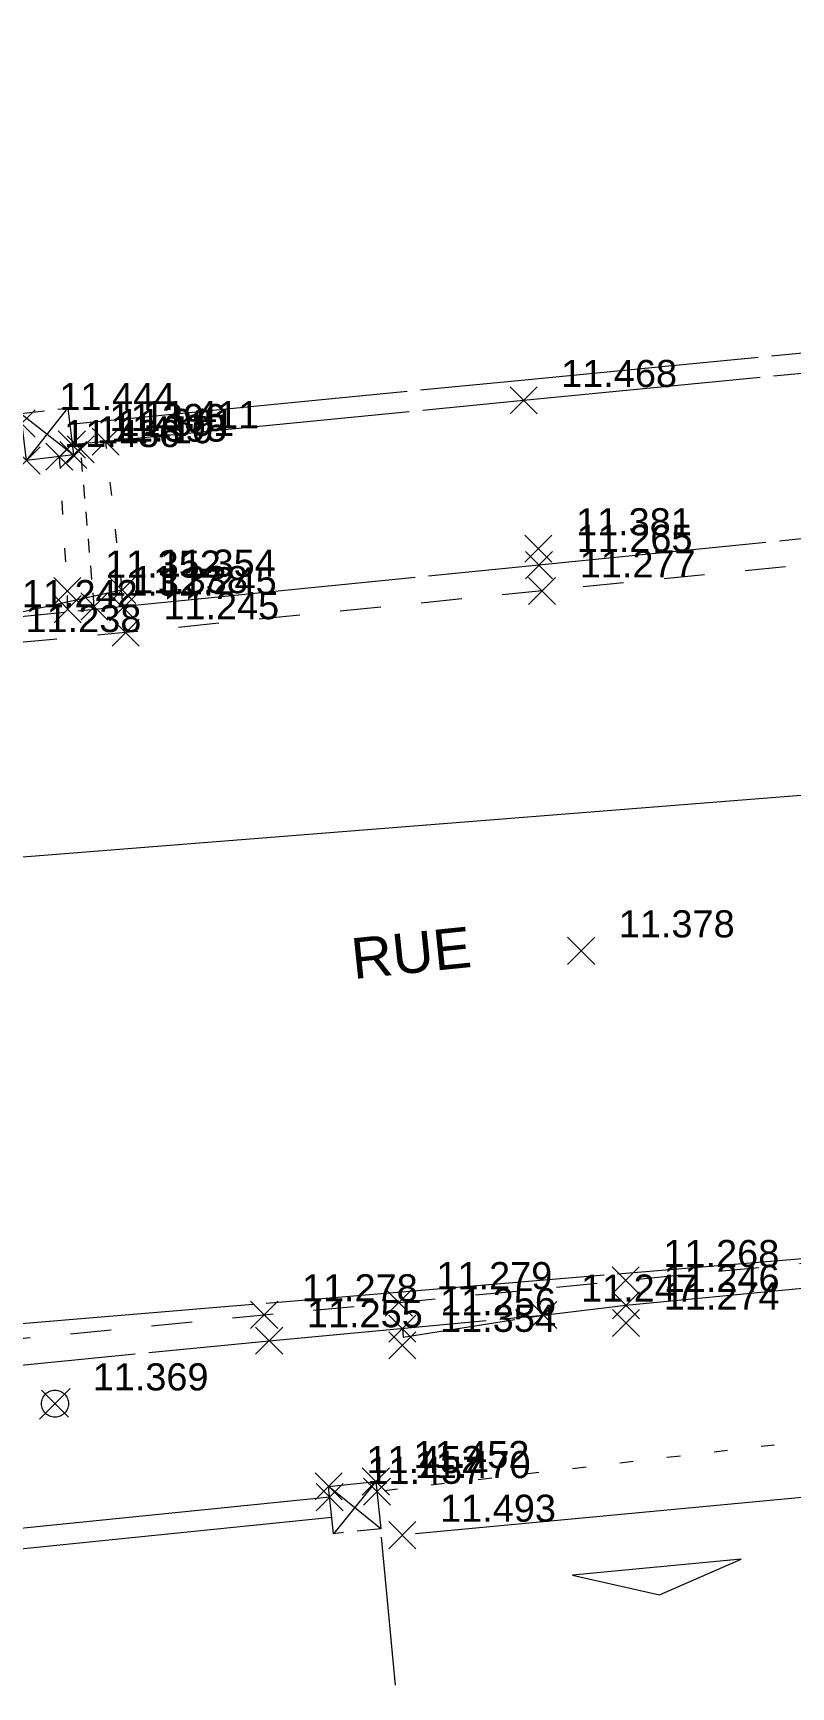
# Model space of a CAD drawing. Header units: metres. Extents: x 1224602 to 1224842, y 7187490 to 7187733.
# Drawn here: x 1224750.01 to 1224755.59, y 7187594.59 to 7187606.79 of the extents above; entities that cross this region are included whole.
import ezdxf
from ezdxf.enums import TextEntityAlignment as Align

# ---------------------------------------------------------------- set-up
doc = ezdxf.new("R2010")
doc.units = ezdxf.units.M
doc.header["$PDMODE"] = 3
doc.header["$PDSIZE"] = 0.1
for name, pattern in [('LL_0822', [2.5, 2.5, 0]), ('LL_0824', [0.35, 0.1, -0.25]), ('LL_0827', [0.2, 0.1, -0.1]), ('LL_0829', [0.6, 0.3, -0.3]), ('SL_1146', [2.5, 2.5, 0]), ('Socle_Continu', [2.5, 2.5, 0]), ('YL_2901', [2.5, 2.5, 0])]:
    doc.linetypes.add(name, pattern=pattern)
for name, color, linetype, lineweight in [('CLOTU_SCS', 212, 'Socle_Continu', 13), ('EAUPO_SCS', 140, 'Socle_Continu', 13), ('HABIL_SCI', 7, 'Socle_Continu', 13), ('SIGTA_SCI', 7, 'Socle_Continu', 13), ('SIGTO_SCI', 255, 'Socle_Continu', 13), ('VOIRI_SCS', 7, 'Socle_Continu', 13)]:
    doc.layers.add(name, color=color, linetype=linetype, lineweight=lineweight)
doc.layers.add('EAUUS_SCT', color=7, linetype='Socle_Continu', lineweight=13, true_color=0x7f3f00)
doc.layers.add('SIGTS_PSS', color=7, linetype='Socle_Continu', lineweight=13, true_color=0x9966cc)
doc.styles.get("Standard").update_dxf_attribs({"font": 'arial.ttf'})
doc.linetypes.add('CL_0181', pattern='A,3,-0.15,0.4,-0.381,["eu",Standard,S=0.254,R=0,X=-0.2,Y=-0.1],-0.381,0.4,-0.15', length=4.862)

# ---------------------------------------------------------------- blocks, each defined once
blk = doc.blocks.new('YP_1521')
at = {"layer": 'SIGTO_SCI', "color": 7, "linetype": 'Socle_Continu'}
blk.add_point((0, 0), dxfattribs=at)
at = {"layer": 'SIGTA_SCI', "linetype": 'Socle_Continu'}
blk.add_attdef('ALT', (0.278, 0.099), '', height=0.2, dxfattribs=at)
at = {"layer": 'SIGTA_SCI', "linetype": 'Socle_Continu', "flags": 9}
blk.add_attdef('CALQUE_ALT', (1.69, -1.18), '', height=0.2, dxfattribs=at)
at = {"layer": 'SIGTO_SCI', "linetype": 'Socle_Continu', "flags": 9}
for tag, p in [('ID', (1.69, 0.105)), ('NATURE', (1.69, -0.216)), ('FAMILLE', (1.69, -0.538)), ('CALQUE', (1.69, -0.859)), ('PCRS', (1.69, -1.823))]:
    blk.add_attdef(tag, p, '', height=0.2, dxfattribs=at)
blk = doc.blocks.new('AP_0001')
at = {"layer": 'EAUPO_SCS', "linetype": 'Socle_Continu'}
blk.add_line((0.113, 0.113), (-0.113, -0.113), dxfattribs=at)
blk.add_circle((0, 0), 0.1, dxfattribs=at)
at = {"layer": 'EAUPO_SCS', "linetype": 'Socle_Continu', "flags": 9}
for tag, p in [('ID', (0.809, 0.507)), ('NATURE', (0.809, 0.186)), ('FAMILLE', (0.809, -0.135)), ('CALQUE', (0.809, -0.456)), ('PCRS', (0.809, -0.778))]:
    blk.add_attdef(tag, p, '', height=0.2, dxfattribs=at)
blk = doc.blocks.new('LP_0842')
at = {"layer": 'VOIRI_SCS', "linetype": 'Socle_Continu', "flags": 128}
blk.add_lwpolyline([(1, 0), (1, 0.5), (0, 0)], dxfattribs=at)
at = {"layer": 'VOIRI_SCS', "linetype": 'Socle_Continu', "flags": 9}
for tag, p in [('ID', (1.488, 0.614)), ('NATURE', (1.488, 0.292)), ('FAMILLE', (1.488, -0.029)), ('CALQUE', (1.488, -0.35)), ('PCRS', (1.488, -0.672))]:
    blk.add_attdef(tag, p, '', height=0.2, dxfattribs=at)
blk = doc.blocks.new('SP_1162')
at = {"layer": 'CLOTU_SCS', "linetype": 'Socle_Continu'}
for p, q in [((0, 0), (1, 1)), ((0, 1), (1, 0))]:
    blk.add_line(p, q, dxfattribs=at)
at = {"layer": 'CLOTU_SCS', "linetype": 'Socle_Continu', "flags": 128}
blk.add_lwpolyline([(1, 0), (0, 0), (0, 1), (1, 1)], close=True, dxfattribs=at)
at = {"layer": 'CLOTU_SCS', "linetype": 'Socle_Continu', "flags": 9}
for tag, p in [('ID', (1.089, 0.299)), ('NATURE', (1.089, -0.022)), ('FAMILLE', (1.089, -0.344)), ('CALQUE', (1.089, -0.665)), ('PCRS', (1.089, -0.986))]:
    blk.add_attdef(tag, p, '', height=0.2, dxfattribs=at)
blk = doc.blocks.new('SP_1161')
at = {"layer": 'CLOTU_SCS', "linetype": 'Socle_Continu'}
for p, q in [((0, 0), (0, 0.2745)), ((1, 0.2745), (1, 0)), ((0.5, 0.1545), (0.3438, 0.103)), ((0.6563, 0.103), (0.5, 0.1545)), ((0.3438, 0.103), (0.6563, 0.103)), ((0.0625, 0), (0.9375, 0))]:
    blk.add_line(p, q, dxfattribs=at)
at = {"layer": 'CLOTU_SCS', "linetype": 'Socle_Continu', "flags": 9}
for tag, p in [('ID', (1.3598, 0.3853)), ('NATURE', (1.3598, 0.0641)), ('FAMILLE', (1.3598, -0.2572)), ('CALQUE', (1.3598, -0.5785)), ('PCRS', (1.3598, -0.8998))]:
    blk.add_attdef(tag, p, '', height=0.2, dxfattribs=at)
blk = doc.blocks.new('ZP_1565')
at = {"layer": 'HABIL_SCI', "linetype": 'Socle_Continu'}
blk.add_attdef('TYPE', text='', height=0.3, dxfattribs=at).set_placement((0, 0), align=Align.MIDDLE_CENTER)
at = {"layer": 'HABIL_SCI', "linetype": 'Socle_Continu', "flags": 9}
for tag, p in [('ID', (0.547, -0.599)), ('NATURE', (0.547, -0.92)), ('FAMILLE', (0.547, -1.242)), ('CALQUE', (0.547, -1.563)), ('PCRS', (0.533, -1.833))]:
    blk.add_attdef(tag, p, '', height=0.2, dxfattribs=at)

msp = doc.modelspace()

# ---------------------------------------------------------------- linework, layer by layer
at = {"layer": 'CLOTU_SCS', "linetype": 'SL_1146', "flags": 128}
for points in [[(1224750.276, 7187603.903), (1224753.608, 7187604.229), (1224758.798, 7187604.735), (1224759.956, 7187604.853), (1224766.068, 7187605.483)], [(1224750.291, 7187603.754), (1224753.623, 7187604.08), (1224758.813, 7187604.586), (1224759.972, 7187604.704), (1224766.084, 7187605.334)], [(1224752.193, 7187595.989), (1224748.825, 7187595.646)], [(1224752.208, 7187595.839), (1224748.84, 7187595.497)]]:
    msp.add_lwpolyline(points, dxfattribs=at)
at = {"layer": 'EAUUS_SCT', "linetype": 'CL_0181', "flags": 128}
msp.add_lwpolyline([(1224779.278, 7187603.035), (1224738.541, 7187599.807)], dxfattribs=at)
at = {"layer": 'SIGTS_PSS', "linetype": 'YL_2901', "flags": 128}
msp.add_lwpolyline([(1224718.643, 7187594.665), (1224724.194, 7187641.786), (1224743.464, 7187686.347), (1224774.759, 7187705.496), (1224807.6, 7187693.028), (1224838.124, 7187643.847), (1224818.746, 7187610.542), (1224772.174, 7187599.12)], close=True, dxfattribs=at)
at = {"layer": 'VOIRI_SCS', "linetype": 'LL_0822', "flags": 128}
for points in [[(1224765.756, 7187604.088), (1224760.753, 7187603.568), (1224760.261, 7187603.519), (1224753.736, 7187602.864), (1224749.646, 7187602.456), (1224746.617, 7187602.155), (1224740.935, 7187601.591), (1224738.063, 7187601.312), (1224737.046, 7187601.286), (1224736.029, 7187601.284), (1224735.519, 7187601.299), (1224735.009, 7187601.328), (1224734.5, 7187601.373), (1224733.992, 7187601.434), (1224733.486, 7187601.513), (1224732.984, 7187601.609), (1224732.485, 7187601.723), (1224731.992, 7187601.856), (1224731.497, 7187602.009), (1224731.007, 7187602.178), (1224730.521, 7187602.36), (1224730.04, 7187602.556), (1224729.565, 7187602.767), (1224729.097, 7187602.992), (1224728.637, 7187603.232), (1224728.186, 7187603.489), (1224727.652, 7187603.823), (1224727.134, 7187604.18), (1224726.631, 7187604.56), (1224726.145, 7187604.961), (1224725.676, 7187605.381), (1224725.226, 7187605.821), (1224724.794, 7187606.279), (1224724.382, 7187606.754), (1224724.063, 7187607.152), (1224723.757, 7187607.561), (1224723.463, 7187607.979), (1224723.183, 7187608.406), (1224722.916, 7187608.842), (1224722.663, 7187609.286), (1224722.425, 7187609.739), (1224722.203, 7187610.199), (1224722.035, 7187610.577), (1224721.878, 7187610.959), (1224721.731, 7187611.346), (1224721.595, 7187611.737), (1224721.469, 7187612.131), (1224721.354, 7187612.529), (1224721.249, 7187612.93), (1224721.155, 7187613.333), (1224721.071, 7187613.739), (1224720.997, 7187614.146), (1224720.934, 7187614.556), (1224720.882, 7187614.967), (1224720.842, 7187615.379), (1224720.814, 7187615.791), (1224720.798, 7187616.205), (1224720.794, 7187616.618), (1224720.817, 7187617.333), (1224720.876, 7187618.046), (1224720.97, 7187618.755), (1224721.097, 7187619.459), (1224721.256, 7187620.156), (1224721.443, 7187620.845), (1224721.656, 7187621.527), (1224721.892, 7187622.201), (1224722.242, 7187623.106), (1224722.611, 7187624.003), (1224723.962, 7187627.17), (1224724.393, 7187628.153), (1224727.055, 7187634.359), (1224730.809, 7187643.029), (1224731.312, 7187644.19), (1224731.69, 7187645.009), (1224732.487, 7187646.877), (1224732.887, 7187647.833), (1224734.074, 7187650.571), (1224734.978, 7187652.717), (1224735.302, 7187653.413), (1224735.711, 7187654.302), (1224736.233, 7187655.516), (1224736.644, 7187656.479), (1224737.872, 7187659.325), (1224738.555, 7187660.943), (1224738.975, 7187661.854), (1224739.77, 7187663.709), (1224740.175, 7187664.642), (1224743.342, 7187671.957), (1224744.161, 7187673.942), (1224744.471, 7187674.59), (1224745.44, 7187676.888), (1224745.87, 7187677.87), (1224748.547, 7187684.085), (1224750.938, 7187689.568), (1224751.235, 7187690.257), (1224751.547, 7187690.936), (1224751.713, 7187691.27), (1224751.887, 7187691.598), (1224752.073, 7187691.919), (1224752.27, 7187692.232), (1224752.481, 7187692.537), (1224752.704, 7187692.834), (1224752.937, 7187693.125), (1224753.179, 7187693.409), (1224753.686, 7187693.96), (1224754.213, 7187694.495), (1224754.825, 7187695.082), (1224755.139, 7187695.366), (1224755.458, 7187695.641), (1224755.785, 7187695.905), (1224756.121, 7187696.157), (1224756.466, 7187696.395), (1224756.821, 7187696.618), (1224757.187, 7187696.825), (1224757.562, 7187697.016), (1224757.945, 7187697.193), (1224758.335, 7187697.355), (1224758.732, 7187697.503), (1224759.134, 7187697.638), (1224759.54, 7187697.76), (1224759.95, 7187697.87), (1224760.391, 7187697.974), (1224760.833, 7187698.065), (1224761.278, 7187698.141), (1224761.724, 7187698.204), (1224762.172, 7187698.251), (1224762.621, 7187698.284), (1224763.07, 7187698.301), (1224763.52, 7187698.303), (1224763.969, 7187698.289), (1224764.418, 7187698.258), (1224764.865, 7187698.212), (1224765.311, 7187698.149), (1224765.754, 7187698.071), (1224766.194, 7187697.978), (1224766.631, 7187697.869), (1224767.063, 7187697.746), (1224768.022, 7187697.426), (1224773.664, 7187695.365), (1224774.65, 7187694.999), (1224776.541, 7187694.297), (1224779.551, 7187693.215), (1224781.452, 7187692.517), (1224782.409, 7187692.163), (1224789.02, 7187689.748), (1224794.812, 7187687.649), (1224796.715, 7187686.936), (1224798.63, 7187686.235), (1224799.594, 7187685.906), (1224800.392, 7187685.602), (1224801.043, 7187685.358), (1224803.602, 7187684.417), (1224803.974, 7187684.275), (1224804.587, 7187684.058), (1224805.769, 7187683.62), (1224806.716, 7187683.256), (1224807.657, 7187682.876), (1224808.591, 7187682.475), (1224809.514, 7187682.049), (1224810.425, 7187681.594), (1224810.873, 7187681.354), (1224811.317, 7187681.104), (1224811.754, 7187680.844), (1224812.183, 7187680.573), (1224812.604, 7187680.289), (1224813.017, 7187679.994), (1224813.369, 7187679.725), (1224813.713, 7187679.446), (1224814.05, 7187679.159), (1224814.381, 7187678.864), (1224815.024, 7187678.251), (1224815.642, 7187677.613), (1224816.239, 7187676.956), (1224816.815, 7187676.282), (1224817.369, 7187675.59), (1224817.897, 7187674.879), (1224818.235, 7187674.394), (1224818.558, 7187673.899), (1224818.865, 7187673.395), (1224819.16, 7187672.883), (1224819.488, 7187672.293), (1224819.967, 7187671.428), (1224820.285, 7187670.855), (1224821.615, 7187668.148), (1224823.356, 7187664.533), (1224824.765, 7187661.692), (1224826.493, 7187658.166), (1224826.933, 7187657.251), (1224827.826, 7187655.428), (1224828.265, 7187654.541), (1224830.023, 7187650.926), (1224830.695, 7187649.575), (1224831.02, 7187648.894), (1224831.329, 7187648.204), (1224831.622, 7187647.498), (1224831.888, 7187646.782), (1224832.12, 7187646.056), (1224832.222, 7187645.689), (1224832.313, 7187645.319), (1224832.392, 7187644.947), (1224832.461, 7187644.572), (1224832.571, 7187643.818), (1224832.654, 7187643.059), (1224832.718, 7187642.298), (1224832.774, 7187641.498), (1224832.817, 7187640.698), (1224832.843, 7187639.897), (1224832.85, 7187639.256), (1224832.849, 7187639.095), (1224832.831, 7187638.292), (1224832.784, 7187637.491), (1224832.702, 7187636.693), (1224832.647, 7187636.296), (1224832.58, 7187635.901), (1224832.498, 7187635.484), (1224832.404, 7187635.07), (1224832.186, 7187634.248), (1224831.932, 7187633.433), (1224831.652, 7187632.626), (1224831.532, 7187632.297), (1224831.354, 7187631.826), (1224831.034, 7187631.034), (1224830.683, 7187630.259), (1224830.494, 7187629.878), (1224830.292, 7187629.504), (1224829.941, 7187628.912), (1224829.563, 7187628.335), (1224829.163, 7187627.771), (1224828.749, 7187627.217), (1224828.586, 7187627.004), (1224827.897, 7187626.129), (1224827.459, 7187625.596), (1224827.012, 7187625.072), (1224826.463, 7187624.456), (1224825.9, 7187623.852), (1224825.327, 7187623.257), (1224824.746, 7187622.67), (1224824.554, 7187622.48), (1224823.566, 7187621.515), (1224822.372, 7187620.376), (1224821.202, 7187619.29), (1224820.605, 7187618.762), (1224820.096, 7187618.333), (1224819.995, 7187618.25), (1224819.369, 7187617.756), (1224818.732, 7187617.277), (1224817.439, 7187616.343)], [(1224745.685, 7187596.53), (1224748.712, 7187596.843), (1224751.747, 7187597.143), (1224753.768, 7187597.332), (1224754.378, 7187597.404), (1224756.789, 7187597.638)]]:
    msp.add_lwpolyline(points, dxfattribs=at)
at = {"layer": 'VOIRI_SCS', "linetype": 'LL_0829', "flags": 128}
msp.add_lwpolyline([(1224759.719, 7187603.15), (1224759.473, 7187603.241), (1224753.759, 7187602.674), (1224750.688, 7187602.366), (1224749.672, 7187602.272), (1224747.647, 7187602.077), (1224746.643, 7187601.975), (1224740.964, 7187601.396), (1224738.076, 7187601.134, -0.057599), (1224735.028, 7187601.13, -0.047485), (1224730.953, 7187601.993, -0.067023), (1224728.091, 7187603.331, -0.035869), (1224725.62, 7187605.182, -0.040215), (1224724.439, 7187606.386), (1224724.309, 7187606.542), (1224724.145, 7187606.449), (1224724.073, 7187606.494)], format="xyb", dxfattribs=at)
at = {"layer": 'VOIRI_SCS', "linetype": 'LL_0827', "flags": 128}
msp.add_lwpolyline([(1224750.457, 7187602.559), (1224750.356, 7187603.718)], dxfattribs=at)
at = {"layer": 'VOIRI_SCS', "linetype": 'LL_0824', "flags": 128}
for points in [[(1224750.663, 7187602.681), (1224750.541, 7187603.775)], [(1224750.26, 7187602.539), (1224750.259, 7187602.673), (1224750.2, 7187603.664)], [(1224756.517, 7187596.495), (1224752.542, 7187596.03)]]:
    msp.add_lwpolyline(points, dxfattribs=at)
at = {"layer": 'VOIRI_SCS', "linetype": 'LL_0829', "flags": 128}
msp.add_lwpolyline([(1224710.782, 7187594.589), (1224712.418, 7187594.661), (1224715.606, 7187594.82), (1224718.6, 7187594.955), (1224724.837, 7187595.218), (1224725.849, 7187595.26), (1224726.859, 7187595.305), (1224729.882, 7187595.454), (1224732.222, 7187595.541), (1224733.411, 7187595.598), (1224734.443, 7187595.658), (1224735.448, 7187595.719), (1224736.476, 7187595.815), (1224738.478, 7187596.028), (1224740.491, 7187596.214), (1224741.494, 7187596.329), (1224745.513, 7187596.724), (1224748.682, 7187597.038), (1224751.71, 7187597.334), (1224752.703, 7187597.425), (1224754.376, 7187597.588), (1224756.829, 7187597.827), (1224759.4, 7187598.103), (1224759.655, 7187598.267)], dxfattribs=at)

# ---------------------------------------------------------------- block references
at = {"layer": 'CLOTU_SCS', "color": 6, "linetype": 'Socle_Continu'}
for p, xscale, yscale, rotation in [((1224749.957, 7187603.636), 0.3480248276267724, 0.3480248276267724, 6.732438721576221), ((1224752.533, 7187596.104), 0.3503653359779467, 0.3503653359779467, 185.9906028205758)]:
    msp.add_blockref('SP_1162', p, dxfattribs=dict(at, xscale=xscale, yscale=yscale, rotation=rotation))
at = {"layer": 'CLOTU_SCS', "linetype": 'Socle_Continu', "xscale": 3.997702551132587, "yscale": 3.997702551132587, "zscale": 0.5017741122660064, "rotation": 185.3943128442579}
msp.add_blockref('SP_1161', (1224756.556, 7187596.07), dxfattribs=at)
at = {"layer": 'EAUPO_SCS', "linetype": 'Socle_Continu'}
msp.add_blockref('AP_0001', (1224750.167, 7187596.678), dxfattribs=at)
at = {"layer": 'HABIL_SCI', "linetype": 'Socle_Continu', "rotation": 5.881833357028735}
msp.add_blockref('ZP_1565', (1224764.143, 7187601.174), dxfattribs=at).add_auto_attribs({'TYPE': 'RUE                                                   RESIDENCE                                                   DES                                                   AJONCS'})
at = {"layer": 'SIGTO_SCI', "linetype": 'Socle_Continu'}
ref = msp.add_blockref('YP_1521', (1224753.623, 7187604.08), dxfattribs=at)
ref.add_attrib('ALT', '11.468', (1224753.9, 7187604.178), dxfattribs={"layer": 'SIGTA_SCI', "linetype": 'Socle_Continu', "height": 0.2})
ref = msp.add_blockref('YP_1521', (1224749.922, 7187603.909), dxfattribs=at)
ref.add_attrib('ALT', '11.444', (1224750.2, 7187604.008), dxfattribs={"layer": 'SIGTA_SCI', "linetype": 'Socle_Continu', "height": 0.2})
ref = msp.add_blockref('YP_1521', (1224750.291, 7187603.754), dxfattribs=at)
ref.add_attrib('ALT', '11.396', (1224750.569, 7187603.853), dxfattribs={"layer": 'SIGTA_SCI', "linetype": 'Socle_Continu', "height": 0.2})
ref = msp.add_blockref('YP_1521', (1224750.541, 7187603.775), dxfattribs=at)
ref.add_attrib('ALT', '11.411', (1224750.819, 7187603.874), dxfattribs={"layer": 'SIGTA_SCI', "linetype": 'Socle_Continu', "height": 0.2})
ref = msp.add_blockref('YP_1521', (1224749.957, 7187603.636), dxfattribs=at)
ref.add_attrib('ALT', '11.436', (1224750.235, 7187603.735), dxfattribs={"layer": 'SIGTA_SCI', "linetype": 'Socle_Continu', "height": 0.2})
ref = msp.add_blockref('YP_1521', (1224750.2, 7187603.664), dxfattribs=at)
ref.add_attrib('ALT', '11.410', (1224750.478, 7187603.763), dxfattribs={"layer": 'SIGTA_SCI', "linetype": 'Socle_Continu', "height": 0.2})
ref = msp.add_blockref('YP_1521', (1224750.303, 7187603.677), dxfattribs=at)
ref.add_attrib('ALT', '11.395', (1224750.581, 7187603.775), dxfattribs={"layer": 'SIGTA_SCI', "linetype": 'Socle_Continu', "height": 0.2})
ref = msp.add_blockref('YP_1521', (1224750.356, 7187603.718), dxfattribs=at)
ref.add_attrib('ALT', '11.391', (1224750.634, 7187603.817), dxfattribs={"layer": 'SIGTA_SCI', "linetype": 'Socle_Continu', "height": 0.2})
ref = msp.add_blockref('YP_1521', (1224753.731, 7187602.985), dxfattribs=at)
ref.add_attrib('ALT', '11.381', (1224754.009, 7187603.084), dxfattribs={"layer": 'SIGTA_SCI', "linetype": 'Socle_Continu', "height": 0.2})
ref = msp.add_blockref('YP_1521', (1224753.736, 7187602.864), dxfattribs=at)
ref.add_attrib('ALT', '11.265', (1224754.014, 7187602.962), dxfattribs={"layer": 'SIGTA_SCI', "linetype": 'Socle_Continu', "height": 0.2})
ref = msp.add_blockref('YP_1521', (1224750.259, 7187602.673), dxfattribs=at)
ref.add_attrib('ALT', '11.352', (1224750.536, 7187602.772), dxfattribs={"layer": 'SIGTA_SCI', "linetype": 'Socle_Continu', "height": 0.2})
ref = msp.add_blockref('YP_1521', (1224750.663, 7187602.681), dxfattribs=at)
ref.add_attrib('ALT', '11.354', (1224750.941, 7187602.779), dxfattribs={"layer": 'SIGTA_SCI', "linetype": 'Socle_Continu', "height": 0.2})
ref = msp.add_blockref('YP_1521', (1224753.759, 7187602.674), dxfattribs=at)
ref.add_attrib('ALT', '11.277', (1224754.037, 7187602.773), dxfattribs={"layer": 'SIGTA_SCI', "linetype": 'Socle_Continu', "height": 0.2})
ref = msp.add_blockref('YP_1521', (1224750.26, 7187602.539), dxfattribs=at)
ref.add_attrib('ALT', '11.327', (1224750.538, 7187602.638), dxfattribs={"layer": 'SIGTA_SCI', "linetype": 'Socle_Continu', "height": 0.2})
ref = msp.add_blockref('YP_1521', (1224750.457, 7187602.559), dxfattribs=at)
ref.add_attrib('ALT', '11.338', (1224750.735, 7187602.657), dxfattribs={"layer": 'SIGTA_SCI', "linetype": 'Socle_Continu', "height": 0.2})
ref = msp.add_blockref('YP_1521', (1224750.67, 7187602.55), dxfattribs=at)
ref.add_attrib('ALT', '11.245', (1224750.948, 7187602.649), dxfattribs={"layer": 'SIGTA_SCI', "linetype": 'Socle_Continu', "height": 0.2})
ref = msp.add_blockref('YP_1521', (1224749.646, 7187602.456), dxfattribs=at)
ref.add_attrib('ALT', '11.242', (1224749.923, 7187602.554), dxfattribs={"layer": 'SIGTA_SCI', "linetype": 'Socle_Continu', "height": 0.2})
ref = msp.add_blockref('YP_1521', (1224750.688, 7187602.366), dxfattribs=at)
ref.add_attrib('ALT', '11.245', (1224750.966, 7187602.465), dxfattribs={"layer": 'SIGTA_SCI', "linetype": 'Socle_Continu', "height": 0.2})
ref = msp.add_blockref('YP_1521', (1224749.672, 7187602.272), dxfattribs=at)
ref.add_attrib('ALT', '11.238', (1224749.95, 7187602.37), dxfattribs={"layer": 'SIGTA_SCI', "linetype": 'Socle_Continu', "height": 0.2})
ref = msp.add_blockref('YP_1521', (1224754.047, 7187600.019), dxfattribs=at)
ref.add_attrib('ALT', '11.378', (1224754.325, 7187600.118), dxfattribs={"layer": 'SIGTA_SCI', "linetype": 'Socle_Continu', "height": 0.2})
ref = msp.add_blockref('YP_1521', (1224754.376, 7187597.588), dxfattribs=at)
ref.add_attrib('ALT', '11.268', (1224754.654, 7187597.686), dxfattribs={"layer": 'SIGTA_SCI', "linetype": 'Socle_Continu', "height": 0.2})
ref = msp.add_blockref('YP_1521', (1224752.703, 7187597.425), dxfattribs=at)
ref.add_attrib('ALT', '11.279', (1224752.98, 7187597.523), dxfattribs={"layer": 'SIGTA_SCI', "linetype": 'Socle_Continu', "height": 0.2})
ref = msp.add_blockref('YP_1521', (1224754.378, 7187597.404), dxfattribs=at)
ref.add_attrib('ALT', '11.246', (1224754.656, 7187597.503), dxfattribs={"layer": 'SIGTA_SCI', "linetype": 'Socle_Continu', "height": 0.2})
ref = msp.add_blockref('YP_1521', (1224751.71, 7187597.334), dxfattribs=at)
ref.add_attrib('ALT', '11.278', (1224751.988, 7187597.433), dxfattribs={"layer": 'SIGTA_SCI', "linetype": 'Socle_Continu', "height": 0.2})
ref = msp.add_blockref('YP_1521', (1224753.768, 7187597.332), dxfattribs=at)
ref.add_attrib('ALT', '11.247', (1224754.046, 7187597.431), dxfattribs={"layer": 'SIGTA_SCI', "linetype": 'Socle_Continu', "height": 0.2})
ref = msp.add_blockref('YP_1521', (1224752.729, 7187597.231), dxfattribs=at)
ref.add_attrib('ALT', '11.256', (1224753.007, 7187597.33), dxfattribs={"layer": 'SIGTA_SCI', "linetype": 'Socle_Continu', "height": 0.2})
ref = msp.add_blockref('YP_1521', (1224754.378, 7187597.274), dxfattribs=at)
ref.add_attrib('ALT', '11.274', (1224754.656, 7187597.373), dxfattribs={"layer": 'SIGTA_SCI', "linetype": 'Socle_Continu', "height": 0.2})
ref = msp.add_blockref('YP_1521', (1224751.747, 7187597.143), dxfattribs=at)
ref.add_attrib('ALT', '11.255', (1224752.025, 7187597.242), dxfattribs={"layer": 'SIGTA_SCI', "linetype": 'Socle_Continu', "height": 0.2})
ref = msp.add_blockref('YP_1521', (1224752.729, 7187597.109), dxfattribs=at)
ref.add_attrib('ALT', '11.354', (1224753.007, 7187597.208), dxfattribs={"layer": 'SIGTA_SCI', "linetype": 'Socle_Continu', "height": 0.2})
ref = msp.add_blockref('YP_1521', (1224750.167, 7187596.678), dxfattribs=at)
ref.add_attrib('ALT', '11.369', (1224750.445, 7187596.776), dxfattribs={"layer": 'SIGTA_SCI', "linetype": 'Socle_Continu', "height": 0.2})
ref = msp.add_blockref('YP_1521', (1224752.185, 7187596.068), dxfattribs=at)
ref.add_attrib('ALT', '11.452', (1224752.463, 7187596.166), dxfattribs={"layer": 'SIGTA_SCI', "linetype": 'Socle_Continu', "height": 0.2})
ref = msp.add_blockref('YP_1521', (1224752.533, 7187596.104), dxfattribs=at)
ref.add_attrib('ALT', '11.452', (1224752.811, 7187596.203), dxfattribs={"layer": 'SIGTA_SCI', "linetype": 'Socle_Continu', "height": 0.2})
ref = msp.add_blockref('YP_1521', (1224752.193, 7187595.989), dxfattribs=at)
ref.add_attrib('ALT', '11.457', (1224752.471, 7187596.087), dxfattribs={"layer": 'SIGTA_SCI', "linetype": 'Socle_Continu', "height": 0.2})
ref = msp.add_blockref('YP_1521', (1224752.542, 7187596.03), dxfattribs=at)
ref.add_attrib('ALT', '11.470', (1224752.82, 7187596.129), dxfattribs={"layer": 'SIGTA_SCI', "linetype": 'Socle_Continu', "height": 0.2})
ref = msp.add_blockref('YP_1521', (1224752.729, 7187595.708), dxfattribs=at)
ref.add_attrib('ALT', '11.493', (1224753.007, 7187595.807), dxfattribs={"layer": 'SIGTA_SCI', "linetype": 'Socle_Continu', "height": 0.2})
at = {"layer": 'VOIRI_SCS', "linetype": 'Socle_Continu', "xscale": 1.0287, "yscale": 0.2608462298190966, "zscale": 1.999999991431127, "rotation": 5.28574509201818}
msp.add_blockref('LP_0842', (1224749.646, 7187602.456), dxfattribs=at)
at = {"layer": 'VOIRI_SCS', "linetype": 'Socle_Continu', "xscale": 1.044163832358235, "yscale": 0.1224911040890654, "rotation": 185.5511224371697}
msp.add_blockref('LP_0842', (1224753.768, 7187597.332), dxfattribs=at)

doc.saveas('drawing.dxf')
